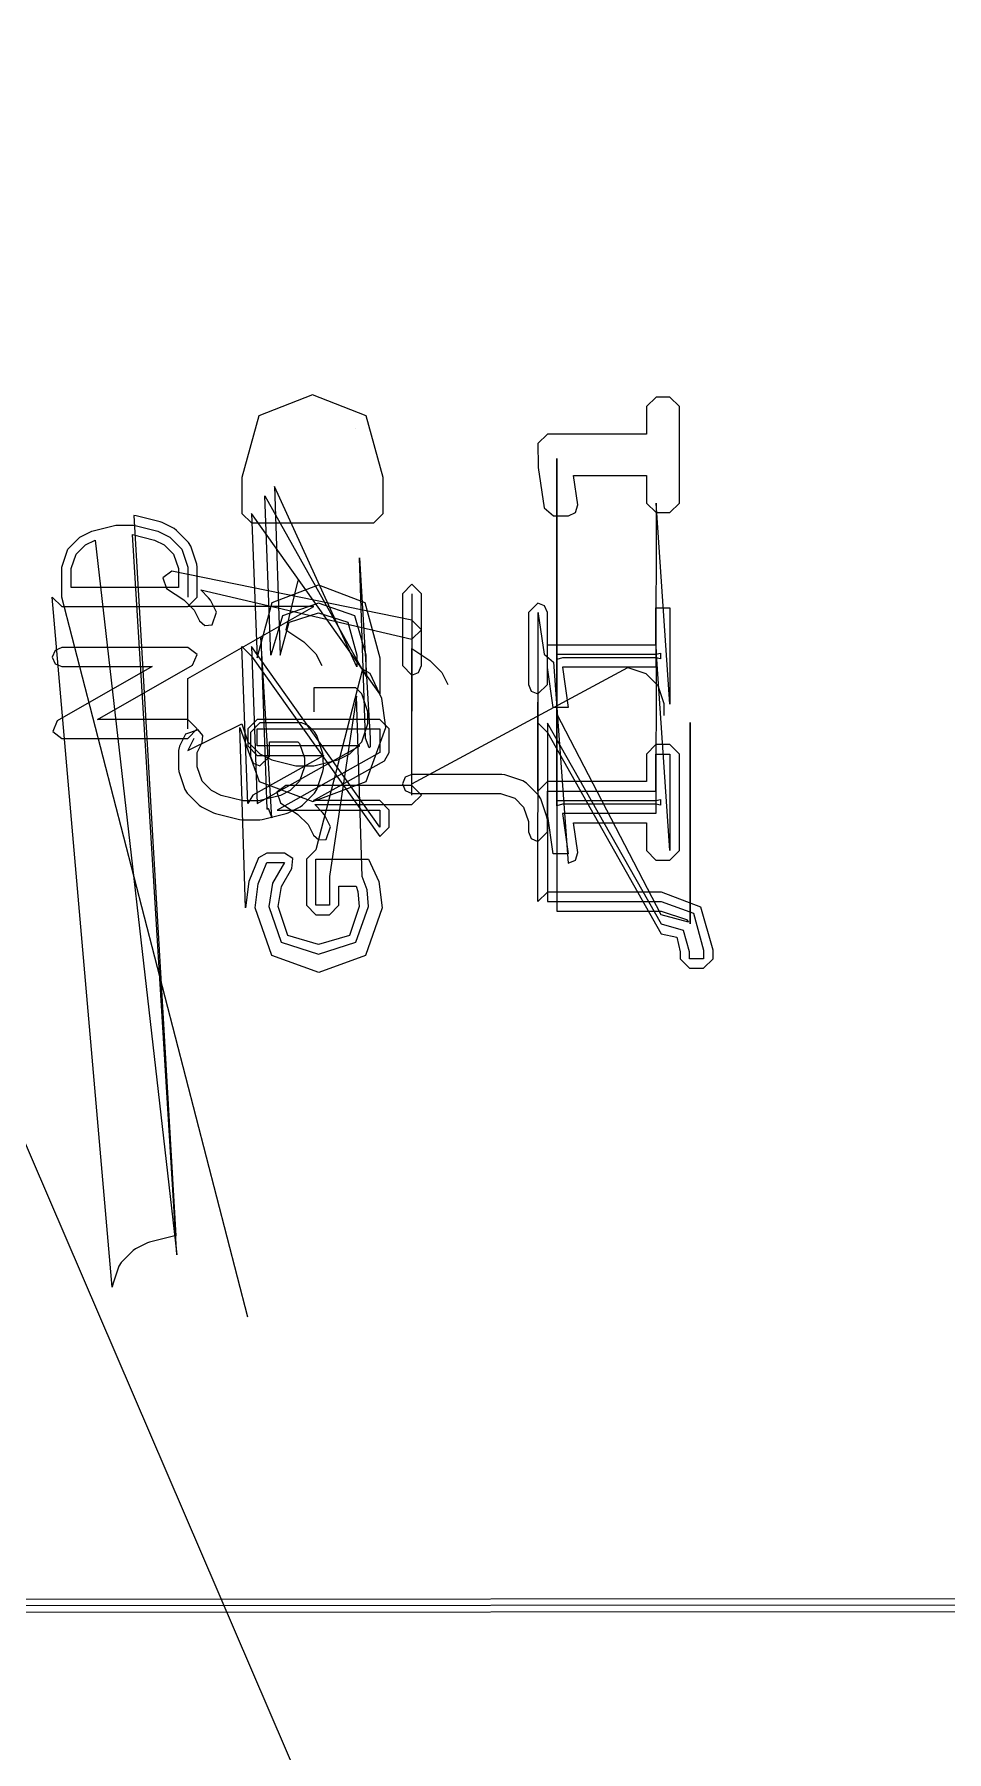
# Model space of a CAD drawing. Extents: x 0 to 334, y -361 to 120.
# Drawn here: x 148.04 to 155.27, y -1.04 to 12.6 of the extents above; entities that cross this region are included whole.
import ezdxf

# ---------------------------------------------------------------- set-up
doc = ezdxf.new("R2010")
doc.units = 0

msp = doc.modelspace()

# ---------------------------------------------------------------- linework, layer by layer
at = {"layer": 'Layer 1'}
for p, q in [((131.8, 41.4079), (190.42, -95.0149)), ((150.24302, 9.73556), (149.81835, 9.56857)), ((150.66969, 9.56782), (150.24302, 9.73556)), ((152.969, 9.71777), (152.894, 9.64277)), ((153.079, 9.71777), (152.969, 9.71777)), ((153.154, 9.64277), (153.079, 9.71777)), ((149.81835, 9.56857), (149.68299, 9.08053)), ((150.805, 9.08053), (150.66969, 9.56782)), ((150.66969, 9.56782), (150.66969, 9.56782)), ((152.894, 9.64277), (152.894, 9.42358)), ((153.154, 8.8761), (153.154, 9.64277)), ((150.58608, 9.46492), (150.58626, 9.46473)), ((150.58618, 9.46481), (150.58608, 9.46492)), ((150.58608, 9.46492), (150.58608, 9.46492)), ((150.58626, 9.46473), (150.58618, 9.46481)), ((152.107, 9.42358), (152.032, 9.34858)), ((152.894, 9.42358), (152.107, 9.42358)), ((152.032, 9.34858), (152.03262, 9.1685)), ((152.03262, 9.1685), (152.03342, 9.15757)), ((152.03342, 9.15757), (152.08029, 8.83931)), ((152.18121, 7.63284), (152.18262, 9.23044)), ((152.18262, 9.23044), (152.182, 7.67598)), ((149.68299, 9.08053), (149.68318, 8.79397)), ((149.94126, 9.00846), (149.988, 7.66886)), ((150.594, 7.57538), (149.94126, 9.00846)), ((150.805, 8.79397), (150.805, 9.08053)), ((152.34821, 8.86111), (152.31391, 9.09529)), ((152.31391, 9.09529), (152.894, 9.09529)), ((152.894, 9.09529), (152.894, 8.8761)), ((149.86626, 8.93346), (150.669, 7.50038)), ((149.91314, 7.66886), (149.86626, 8.93346)), ((152.894, 8.8761), (152.969, 8.8011)), ((152.96894, 8.8761), (152.968, 7.57269)), ((153.079, 7.2785), (152.96894, 8.8761)), ((153.079, 8.8011), (153.154, 8.8761)), ((148.84362, 8.774135), (148.82543, 8.776374)), ((148.82543, 8.776374), (149.15852, 3.05808)), ((149.0341, 8.726516), (148.84362, 8.774135)), ((149.68318, 8.79397), (149.75818, 8.71897)), ((149.75818, 8.79397), (149.805, 7.64745)), ((150.777, 7.36089), (149.75818, 8.79397)), ((150.73, 8.71897), (150.805, 8.79397)), ((152.08029, 8.83931), (152.15449, 8.77524)), ((152.15449, 8.77524), (152.274, 8.77524)), ((152.274, 8.77524), (152.330744, 8.801202)), ((152.330744, 8.801202), (152.34821, 8.86111)), ((152.969, 8.8011), (153.079, 8.8011)), ((148.30162, 8.510898), (148.39686, 8.606136)), ((148.39686, 8.606136), (148.4921, 8.653755)), ((148.4921, 8.653755), (148.68257, 8.701374)), ((148.68257, 8.701374), (148.826, 8.70137)), ((149.16776, 2.90808), (148.816, 8.62637)), ((148.816, 8.62637), (148.98953, 8.582987)), ((148.826, 8.70137), (149.01648, 8.653751)), ((149.01648, 8.653751), (149.11172, 8.606132)), ((149.04945, 8.720837), (149.0341, 8.726516)), ((149.14469, 8.673218), (149.04945, 8.720837)), ((149.11172, 8.606132), (149.20695, 8.510894)), ((149.16418, 8.659169), (149.14469, 8.673218)), ((149.25942, 8.563931), (149.16418, 8.659169)), ((149.75818, 8.71897), (150.73, 8.71897)), ((148.254, 8.36804), (148.30162, 8.510898)), ((148.329, 8.35587), (148.36717, 8.470385)), ((148.36717, 8.470385), (148.44129, 8.544498)), ((148.44129, 8.544498), (148.51828, 8.582992)), ((148.51828, 8.582992), (149.16776, 2.90808)), ((148.98953, 8.582987), (149.06652, 8.544493)), ((149.06652, 8.544493), (149.14063, 8.47038)), ((149.14063, 8.47038), (149.1788, 8.355865)), ((149.20695, 8.510894), (149.25457, 8.368036)), ((149.27753, 8.534615), (149.25942, 8.563931)), ((149.32515, 8.391757), (149.27753, 8.534615)), ((148.254, 8.12994), (148.254, 8.36804)), ((148.329, 8.20494), (148.329, 8.35587)), ((149.127485, 8.336118), (149.055722, 8.282845)), ((151.032, 7.9459), (149.127485, 8.336118)), ((149.1788, 8.355865), (149.179, 8.20494)), ((149.25457, 8.368036), (149.254, 8.12994)), ((149.329, 8.36804), (149.32515, 8.391757)), ((149.329, 8.12994), (149.329, 8.36804)), ((150.61585, 8.44139), (150.702, 7.00831)), ((150.66266, 7.00831), (150.61585, 8.44139)), ((149.179, 8.20494), (148.329, 8.20494)), ((149.055722, 8.282845), (149.085885, 8.198714)), ((149.085885, 8.198714), (149.222565, 8.107596)), ((149.418615, 8.123675), (149.356175, 8.186118)), ((149.356175, 8.186118), (151.032, 7.7959)), ((149.92284, 8.08731), (150.29003, 8.22748)), ((150.127485, 8.261118), (150.032, 7.8709)), ((150.29003, 8.22748), (150.65917, 8.08662)), ((151.032, 8.231615), (150.957, 8.156615)), ((151.107, 8.15662), (151.032, 8.23162)), ((151.032, 8.23162), (151.032, 8.231615)), ((148.65495, 2.649746), (148.179, 8.12994)), ((148.179, 8.12994), (148.254, 8.05494)), ((149.72995, 2.411651), (148.254, 8.12994)), ((148.254, 8.05494), (149.254, 8.05494)), ((149.222565, 8.107596), (149.303945, 8.026215)), ((149.254, 8.05494), (149.329, 8.12994)), ((150.254, 8.054939), (149.254, 8.05494)), ((149.254, 7.48351), (150.254, 8.054939)), ((149.432665, 8.104183), (149.418615, 8.123675)), ((149.480285, 8.008945), (149.432665, 8.104183)), ((149.805, 7.64745), (149.92284, 8.08731)), ((150.29009, 8.0804), (150.00428, 7.98097)), ((150.57785, 7.98097), (150.29009, 8.0804)), ((150.65917, 8.08662), (150.77701, 7.64745)), ((150.957, 8.156615), (150.957, 7.58519)), ((151.032, 8.156615), (151.032, 7.22447)), ((151.107, 7.58519), (151.107, 8.15662)), ((152.032, 8.081615), (151.957, 8.006615)), ((152.085033, 8.059653), (152.032, 8.08162)), ((152.032, 8.08162), (152.032, 8.081615)), ((152.107, 8.00662), (152.085033, 8.059653)), ((152.18121, 6.47123), (152.18262, 8.06883)), ((152.18262, 8.06883), (152.182, 6.51438)), ((149.303945, 8.026215), (149.346115, 7.941863)), ((149.346115, 7.941863), (149.389483, 7.90425)), ((149.446745, 7.908322), (149.480285, 8.008945)), ((150.00428, 7.98097), (149.91314, 7.66886)), ((149.988, 7.66886), (150.05925, 7.9301)), ((150.05925, 7.9301), (150.05961, 7.93049)), ((150.05961, 7.93049), (150.28995, 8.0054)), ((150.28995, 8.0054), (150.52242, 7.93029)), ((150.52242, 7.93029), (150.5226, 7.9301)), ((150.5226, 7.9301), (150.59386, 7.66886)), ((150.669, 7.66886), (150.57785, 7.98097)), ((151.107, 7.8709), (151.032, 7.9459)), ((151.957, 8.006615), (151.957, 7.43519)), ((152.032, 6.58938), (152.03262, 8.0069)), ((152.032, 8.006615), (152.032, 7.07448)), ((152.03262, 8.0069), (152.03342, 7.99597)), ((152.03342, 7.99597), (152.08029, 7.67771)), ((152.107, 7.43519), (152.107, 8.00662)), ((152.968, 7.75098), (152.968, 8.04517)), ((152.968, 8.04517), (153.079, 8.04517)), ((153.079, 8.04517), (153.079, 7.2785)), ((149.389483, 7.90425), (149.446745, 7.908322)), ((149.83318, 7.81112), (149.88, 6.44697)), ((149.91934, 6.37804), (149.83318, 7.81112)), ((150.032, 7.8709), (150.17486, 7.775662)), ((150.17486, 7.775662), (150.2701, 7.680424)), ((151.032, 7.7959), (151.107, 7.8709)), ((148.200967, 7.706783), (148.179, 7.65375)), ((148.179, 7.65375), (148.200967, 7.600717)), ((148.254, 7.72875), (148.200967, 7.706783)), ((149.25458, 7.728749), (148.254, 7.72875)), ((149.327046, 7.672993), (149.25458, 7.728749)), ((149.29179, 7.588631), (149.327046, 7.672993)), ((149.68318, 7.73612), (149.75818, 7.66112)), ((149.73031, 6.49085), (149.68318, 7.73612)), ((149.75818, 7.73612), (149.805, 6.49085)), ((150.777, 6.30304), (149.75818, 7.73612)), ((149.75818, 7.66112), (150.777, 6.22804)), ((150.2701, 7.680424), (150.31772, 7.585186)), ((150.59386, 7.66886), (150.594, 7.57538)), ((150.669, 7.50038), (150.669, 7.66886)), ((150.77701, 7.64745), (150.777, 7.36089)), ((151.032, 6.557803), (151.032, 7.7209)), ((151.032, 7.7209), (151.17486, 7.625662)), ((152.08029, 7.67771), (152.15449, 7.61364)), ((152.10713, 7.5709), (152.107, 7.75098)), ((152.107, 7.75098), (152.968, 7.75098)), ((152.226, 7.64769), (152.18121, 7.63284)), ((152.182, 7.67598), (152.968, 7.67598)), ((152.96832, 7.64769), (152.226, 7.64769)), ((152.96894, 7.71449), (152.968, 6.41108)), ((152.968, 7.67598), (153.00368, 7.68501)), ((153.004, 7.63866), (152.96832, 7.64769)), ((153.079, 6.11689), (152.96894, 7.71449)), ((153.00368, 7.68501), (153.004, 7.63866)), ((148.200967, 7.600717), (148.254, 7.57875)), ((148.972, 7.57875), (148.2172, 7.147439)), ((148.254, 7.57875), (148.972, 7.57875)), ((148.537, 7.15732), (149.29179, 7.588631)), ((150.63969, 7.55632), (150.27, 6.12324)), ((150.70204, 7.52302), (150.63969, 7.55632)), ((150.79381, 7.3239), (150.70204, 7.52302)), ((150.957, 7.58519), (151.032, 7.51019)), ((151.032, 6.645909), (152.746, 7.5709)), ((151.032, 7.51019), (151.085033, 7.532157)), ((151.085033, 7.532157), (151.107, 7.58519)), ((151.17486, 7.625662), (151.2701, 7.530424)), ((151.2701, 7.530424), (151.31772, 7.435186)), ((152.154, 7.25264), (152.10713, 7.5709)), ((152.15449, 7.61364), (152.273, 6.01604)), ((152.968, 7.57269), (152.226, 7.57269)), ((152.226, 7.57269), (152.27287, 7.25264)), ((152.746, 7.5709), (152.88885, 7.523281)), ((152.88885, 7.523281), (152.98409, 7.428043)), ((149.254, 7.082321), (149.254, 7.48351)), ((150.58776, 7.408516), (150.254, 7.40851)), ((150.254, 7.40851), (150.254, 7.21804)), ((150.63538, 7.360897), (150.58776, 7.408516)), ((151.957, 7.43519), (151.978967, 7.382157)), ((151.978967, 7.382157), (152.032, 7.36019)), ((152.032, 7.36019), (152.107, 7.43519)), ((152.98409, 7.428043), (153.03171, 7.285185)), ((150.59152, 7.34322), (150.378, 5.91014)), ((150.63849, 5.91014), (150.59152, 7.34322)), ((150.683, 7.21804), (150.63538, 7.360897)), ((150.79393, 7.32345), (150.79381, 7.3239)), ((150.82407, 7.09533), (150.79393, 7.32345)), ((152.27287, 7.25264), (152.154, 7.25264)), ((153.03171, 7.285185), (153.032, 7.18995)), ((148.2172, 7.147439), (148.181944, 7.063077)), ((149.254, 7.15732), (148.537, 7.15732)), ((149.329, 7.08232), (149.254, 7.15732)), ((149.254, 6.912083), (149.683, 7.1228)), ((149.66561, 7.09533), (149.8204, 6.66454)), ((149.71256, 5.66225), (149.66561, 7.09533)), ((149.683, 7.1228), (149.73062, 6.979943)), ((149.805, 7.15831), (149.73, 7.08331)), ((149.82543, 7.12994), (149.75043, 7.05494)), ((150.777, 7.15831), (149.805, 7.15831)), ((150.15876, 7.129946), (149.82543, 7.12994)), ((150.2118, 7.107979), (150.15876, 7.129946)), ((150.25942, 7.06036), (150.2118, 7.107979)), ((150.63495, 6.979946), (150.68257, 7.122803)), ((150.67005, 6.66467), (150.82407, 7.09533)), ((150.68257, 7.122803), (150.683, 7.21804)), ((150.852, 7.08331), (150.777, 7.15831)), ((152.032, 5.71127), (152.03262, 7.12879)), ((152.03262, 7.12879), (152.10762, 7.05379)), ((152.10762, 7.12879), (152.107, 5.71127)), ((153.01104, 5.53119), (152.10762, 7.12879)), ((152.18262, 7.20379), (152.182, 5.63627)), ((153.011, 5.60619), (152.18262, 7.20379)), ((153.23899, 5.53507), (153.24018, 7.13267)), ((153.24018, 7.13267), (153.239, 5.53507)), ((148.181944, 7.063077), (148.25441, 7.007321)), ((148.25441, 7.007321), (149.254, 7.00732)), ((149.23454, 7.040865), (149.18692, 6.945627)), ((149.33516, 7.074405), (149.23454, 7.040865)), ((149.254, 7.00732), (149.329, 7.08232)), ((149.30162, 7.007321), (149.254, 6.912083)), ((149.329, 6.89438), (149.3687, 6.973781)), ((149.37277, 7.031039), (149.33516, 7.074405)), ((149.3687, 6.973781), (149.37277, 7.031039)), ((149.73, 7.08331), (149.73, 6.94797)), ((149.73062, 6.979943), (149.82586, 6.884705)), ((149.75043, 7.05494), (149.751, 6.86447)), ((149.805, 6.94797), (149.805, 7.08331)), ((149.805, 7.08331), (150.777, 7.08331)), ((149.901, 6.86447), (149.901, 6.97994)), ((149.901, 6.97994), (150.128, 6.97994)), ((150.128, 6.97994), (150.14113, 6.966807)), ((150.14113, 6.966807), (150.1793, 6.852293)), ((150.27753, 7.031044), (150.25942, 7.06036)), ((150.32515, 6.888187), (150.27753, 7.031044)), ((150.53972, 6.884708), (150.63495, 6.979946)), ((150.69174, 6.9336), (150.66266, 7.00831)), ((150.702, 7.00831), (150.702, 6.93937)), ((150.777, 7.08331), (150.777, 6.89549)), ((150.85268, 6.89549), (150.852, 7.08331)), ((152.10762, 7.05379), (153.011, 5.45619)), ((152.968, 6.95857), (152.893, 6.88357)), ((153.079, 6.95857), (152.968, 6.95857)), ((153.154, 6.88357), (153.079, 6.95857)), ((149.18692, 6.945627), (149.179, 6.912085)), ((149.179, 6.912085), (149.179, 6.76923)), ((149.32919, 6.781394), (149.329, 6.89438)), ((149.73, 6.94797), (149.805, 6.87297)), ((149.751, 6.86447), (149.772967, 6.811437)), ((150.332, 6.87297), (149.76856, 6.55623)), ((149.805, 6.49085), (150.61816, 6.94797)), ((150.61816, 6.94797), (149.805, 6.94797)), ((149.805, 6.87297), (150.332, 6.87297)), ((149.82586, 6.884705), (149.9211, 6.837086)), ((149.826, 6.78947), (149.901, 6.86447)), ((149.9211, 6.837086), (150.11157, 6.789467)), ((150.777, 6.89549), (149.96385, 6.43838)), ((150.1793, 6.852293), (150.179, 6.7814)), ((150.251, 6.51338), (150.81443, 6.83011)), ((150.254, 6.78947), (150.44448, 6.837089)), ((150.329, 6.86447), (150.32515, 6.888187)), ((150.32957, 6.769223), (150.329, 6.86447)), ((150.44448, 6.837089), (150.53972, 6.884708)), ((150.702, 6.93937), (150.69174, 6.9336)), ((150.81443, 6.83011), (150.85268, 6.89549)), ((152.893, 6.88357), (152.893, 6.66438)), ((152.968, 6.58938), (152.968, 6.88357)), ((152.968, 6.88357), (153.079, 6.88357)), ((153.079, 6.88357), (153.079, 6.11689)), ((153.154, 6.11689), (153.154, 6.88357)), ((149.179, 6.76923), (149.18285, 6.745512)), ((149.18285, 6.745512), (149.23047, 6.602655)), ((149.36736, 6.66688), (149.32919, 6.781394)), ((149.772967, 6.811437), (149.826, 6.78947)), ((150.11157, 6.789467), (150.254, 6.78947)), ((150.179, 6.7814), (150.14083, 6.666886)), ((150.2781, 6.602649), (150.32572, 6.745506)), ((150.32572, 6.745506), (150.32957, 6.769223)), ((150.978967, 6.698942), (150.957, 6.645909)), ((151.032, 6.720909), (150.978967, 6.698942)), ((151.74629, 6.720905), (151.032, 6.720909)), ((151.77, 6.717056), (151.74629, 6.720905)), ((151.91286, 6.669437), (151.77, 6.717056)), ((149.23047, 6.602655), (149.24859, 6.57334)), ((149.24859, 6.57334), (149.34383, 6.478102)), ((149.44148, 6.592767), (149.36736, 6.66688)), ((149.51847, 6.554273), (149.44148, 6.592767)), ((149.692, 6.51089), (149.51847, 6.554273)), ((149.76856, 6.55623), (149.73031, 6.49085)), ((149.98973, 6.554279), (149.8162, 6.510896)), ((149.8204, 6.66454), (149.82041, 6.66454)), ((149.82041, 6.66454), (150.24516, 6.5059)), ((150.032, 6.632803), (149.960237, 6.57953)), ((149.960237, 6.57953), (149.9904, 6.495399)), ((150.06672, 6.592773), (149.98973, 6.554279)), ((151.032, 6.63281), (150.032, 6.632803)), ((150.14083, 6.666886), (150.06672, 6.592773)), ((150.16475, 6.478095), (150.25999, 6.573333)), ((150.24516, 6.5059), (150.66979, 6.6644)), ((150.25999, 6.573333), (150.2781, 6.602649)), ((150.66979, 6.6644), (150.67005, 6.66467)), ((150.957, 6.645909), (150.978967, 6.592876)), ((150.978967, 6.592876), (151.032, 6.570909)), ((151.107, 6.55781), (151.032, 6.63281)), ((151.032, 6.570909), (151.734, 6.5709)), ((151.032, 6.48281), (151.107, 6.55781)), ((151.734, 6.5709), (151.84851, 6.532729)), ((151.94218, 6.651319), (151.91286, 6.669437)), ((152.03741, 6.556081), (151.94218, 6.651319)), ((152.107, 6.66438), (152.032, 6.58938)), ((152.05553, 6.526765), (152.03741, 6.556081)), ((152.893, 6.66438), (152.107, 6.66438)), ((152.10713, 6.4093), (152.107, 6.58938)), ((152.107, 6.58938), (152.968, 6.58938)), ((149.34383, 6.478102), (149.36332, 6.464053)), ((149.36332, 6.464053), (149.45856, 6.416434)), ((149.45856, 6.416434), (149.47391, 6.410755)), ((149.47391, 6.410755), (149.66438, 6.363136)), ((149.8162, 6.510896), (149.692, 6.51089)), ((149.84419, 6.363129), (150.03467, 6.410748)), ((149.88, 6.44697), (149.89027, 6.45274)), ((149.89027, 6.45274), (149.91934, 6.37804)), ((149.96385, 6.43838), (150.777, 6.43838)), ((149.9904, 6.495399), (150.12708, 6.404281)), ((150.03467, 6.410748), (150.05002, 6.416427)), ((150.05002, 6.416427), (150.14526, 6.464046)), ((150.14526, 6.464046), (150.16475, 6.478095)), ((150.777, 6.51338), (150.251, 6.51338)), ((150.26069, 6.482803), (151.032, 6.48281)), ((150.32313, 6.42036), (150.26069, 6.482803)), ((150.33718, 6.400868), (150.32313, 6.42036)), ((150.852, 6.43838), (150.777, 6.51338)), ((150.777, 6.43838), (150.777, 6.30304)), ((150.852, 6.30304), (150.852, 6.43838)), ((151.84851, 6.532729), (151.91871, 6.462529)), ((151.91871, 6.462529), (151.95688, 6.348014)), ((152.10315, 6.383907), (152.05553, 6.526765)), ((152.154, 6.09104), (152.10713, 6.4093)), ((152.226, 6.48608), (152.18121, 6.47123)), ((152.182, 6.51438), (152.968, 6.51438)), ((152.96832, 6.48608), (152.226, 6.48608)), ((152.968, 6.41108), (152.226, 6.41108)), ((152.226, 6.41108), (152.27287, 6.09104)), ((152.968, 6.51438), (153.00368, 6.52341)), ((153.004, 6.47705), (152.96832, 6.48608)), ((153.00368, 6.52341), (153.004, 6.47705)), ((149.66438, 6.363136), (149.68257, 6.360897)), ((149.68257, 6.360897), (149.826, 6.36089)), ((149.826, 6.36089), (149.84419, 6.363129)), ((150.12708, 6.404281), (150.20846, 6.3229)), ((150.20846, 6.3229), (150.25063, 6.238548)), ((150.3848, 6.30563), (150.33718, 6.400868)), ((150.35126, 6.205007), (150.3848, 6.30563)), ((150.777, 6.22804), (150.852, 6.30304)), ((151.95688, 6.348014), (151.957, 6.26495)), ((152.107, 6.36019), (152.10315, 6.383907)), ((152.107, 6.26495), (152.107, 6.36019)), ((152.34721, 6.10191), (152.31291, 6.33608)), ((152.31291, 6.33608), (152.893, 6.33608)), ((152.893, 6.33608), (152.893, 6.11689)), ((150.25063, 6.238548), (150.293998, 6.200935)), ((150.293998, 6.200935), (150.35126, 6.205007)), ((151.957, 6.26495), (151.978967, 6.211917)), ((151.978967, 6.211917), (152.032, 6.18995)), ((152.032, 6.18995), (152.107, 6.26495)), ((149.81554, 6.05964), (149.73837, 5.87226)), ((149.81135, 5.85352), (149.88036, 6.02131)), ((149.88, 6.09631), (149.81554, 6.05964)), ((150.0198, 6.09631), (149.88, 6.09631)), ((149.88036, 6.02131), (150.02, 6.02131)), ((150.02, 6.02131), (149.9269, 5.85697)), ((150.087382, 6.0538), (150.0198, 6.09631)), ((150.07837, 5.97447), (150.087382, 6.0538)), ((150.27, 6.12324), (150.195, 6.04824)), ((150.195, 6.04824), (150.195, 5.68227)), ((150.27, 5.68227), (150.27, 6.04824)), ((150.27, 6.04824), (150.687, 6.04824)), ((150.687, 6.04824), (150.76904, 5.87009)), ((152.27287, 6.09104), (152.154, 6.09104)), ((152.273, 6.01604), (152.329744, 6.042002)), ((152.329744, 6.042002), (152.34721, 6.10191)), ((152.893, 6.11689), (152.968, 6.04189)), ((152.968, 6.04189), (153.079, 6.04189)), ((153.079, 6.04189), (153.154, 6.11689)), ((149.73837, 5.87226), (149.71256, 5.66225)), ((149.99728, 5.83162), (150.07837, 5.97447)), ((150.378, 5.91014), (150.378, 5.68227)), ((150.67625, 5.80587), (150.63849, 5.91014)), ((150.76904, 5.87009), (150.79638, 5.66225)), ((149.78792, 5.66225), (149.81135, 5.85352)), ((149.9269, 5.85697), (149.89565, 5.67399)), ((149.97045, 5.67399), (149.99728, 5.83162)), ((150.453, 5.68227), (150.453, 5.83514)), ((150.453, 5.83514), (150.59, 5.83514)), ((150.59, 5.83514), (150.60261, 5.79062)), ((150.60261, 5.79062), (150.61277, 5.67399)), ((150.68797, 5.67399), (150.67625, 5.80587)), ((152.107, 5.78627), (152.032, 5.71127)), ((153.01136, 5.78627), (152.107, 5.78627)), ((153.32315, 5.66867), (153.01136, 5.78627)), ((149.92138, 5.28385), (149.78792, 5.66225)), ((149.89565, 5.67399), (149.99526, 5.3895)), ((150.0468, 5.44379), (149.97045, 5.67399)), ((150.195, 5.68227), (150.27, 5.60727)), ((150.378, 5.68227), (150.27, 5.68227)), ((150.27, 5.60727), (150.378, 5.60727)), ((150.378, 5.60727), (150.453, 5.68227)), ((150.61277, 5.67399), (150.53641, 5.44379)), ((150.58836, 5.3895), (150.68797, 5.67399)), ((150.79638, 5.66225), (150.66357, 5.28385)), ((152.107, 5.71127), (153.011, 5.71127)), ((152.182, 5.63627), (153.011, 5.63627)), ((153.011, 5.71127), (153.26621, 5.61944)), ((153.011, 5.63627), (153.20949, 5.57038)), ((153.22618, 5.54712), (153.011, 5.60619)), ((153.26621, 5.61944), (153.34564, 5.32614)), ((153.421, 5.32614), (153.32315, 5.66867)), ((153.011, 5.45619), (153.13298, 5.42923)), ((153.18617, 5.48215), (153.01104, 5.53119)), ((153.235, 5.31366), (153.18617, 5.48215)), ((153.20949, 5.57038), (153.20973, 5.5701)), ((153.20973, 5.5701), (153.22618, 5.54712)), ((153.239, 5.53507), (153.23899, 5.53507)), ((153.239, 5.53507), (153.239, 5.53507)), ((149.99526, 5.3895), (150.29213, 5.2949)), ((150.29193, 5.3699), (150.0468, 5.44379)), ((150.53641, 5.44379), (150.29193, 5.3699)), ((150.29213, 5.2949), (150.58836, 5.3895)), ((153.13298, 5.42923), (153.13299, 5.42923)), ((153.13299, 5.42923), (153.15996, 5.31366)), ((153.34564, 5.32614), (153.346, 5.2575)), ((153.421, 5.2575), (153.421, 5.32614)), ((150.29247, 5.14782), (149.92138, 5.28385)), ((150.66357, 5.28385), (150.29247, 5.14782)), ((153.15996, 5.31366), (153.16, 5.2575)), ((153.16, 5.2575), (153.235, 5.1825)), ((153.235, 5.2575), (153.235, 5.31366)), ((153.346, 5.2575), (153.235, 5.2575)), ((153.235, 5.1825), (153.346, 5.1825)), ((153.346, 5.1825), (153.421, 5.2575)), ((148.93451, 3.002543), (148.83927, 2.954924)), ((148.94986, 3.008222), (148.93451, 3.002543)), ((149.14033, 3.055841), (148.94986, 3.008222)), ((149.15852, 3.05808), (149.14033, 3.055841)), ((148.81978, 2.940875), (148.72454, 2.845637)), ((148.83927, 2.954924), (148.81978, 2.940875)), ((148.70642, 2.816321), (148.6588, 2.673463)), ((148.72454, 2.845637), (148.70642, 2.816321)), ((148.6588, 2.673463), (148.65495, 2.649746)), ((171.8, 0.182197), (0.049976, 0.0992)), ((171.80002, 0.132197), (0.05002, 0.0492)), ((0.050024, -0.0008), (171.8, 0.082197))]:
    msp.add_line(p, q, dxfattribs=at)

doc.saveas('drawing.dxf')
